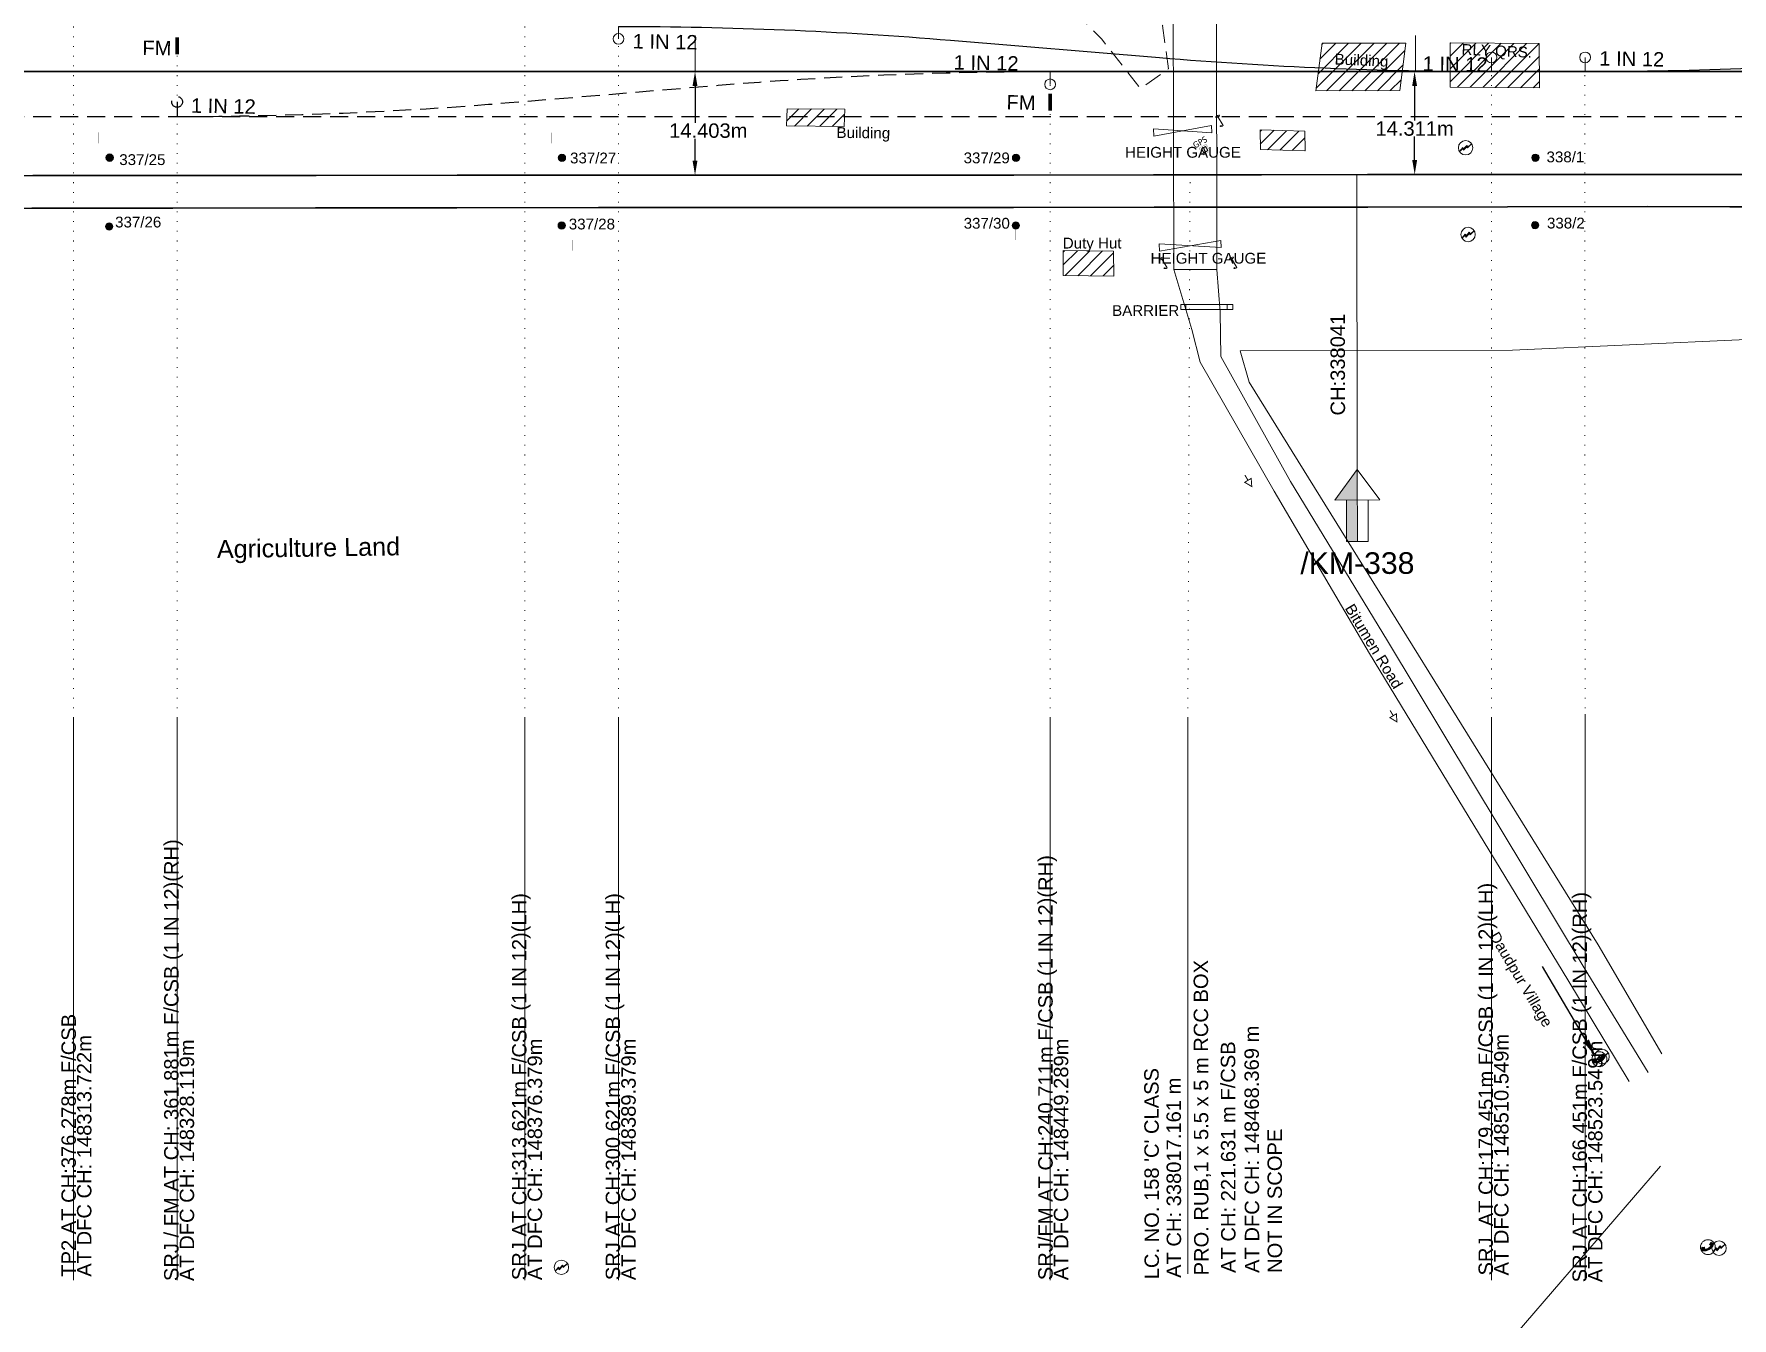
# Model space of a CAD drawing. Header units: metres. Extents: x 592467 to 614288, y 3398001 to 3402649.
# Drawn here: x 594360 to 594595.7, y 3398546.3 to 3398724.5 of the extents above; entities that cross this region are included whole.
import ezdxf
from ezdxf.enums import TextEntityAlignment as Align

# ---------------------------------------------------------------- set-up
doc = ezdxf.new("R2010")
doc.units = ezdxf.units.M
doc.header["$MEASUREMENT"] = 0
doc.linetypes.add('DASHED', pattern=[0.75, 0.5, -0.25])
doc.linetypes.add('DOT', pattern=[0.25, 0, -0.25])
doc.layers.get('0').update_dxf_attribs({"lineweight": 0})
doc.layers.get('Defpoints').update_dxf_attribs({"lineweight": 0})
for name, color, linetype, lineweight in [('Bounary Dim', 10, 'Continuous', 13), ('Compound Wall', 7, 'Continuous', 13), ('Electric Pole', 7, 'Continuous', 13), ('Existing Chainage', 7, 'Continuous', 0), ('Existing IR Track', 143, 'Continuous', 0), ('Gate', 7, 'Continuous', 13), ('Govt buliding', 7, 'Continuous', 13), ('GPS', 7, 'Continuous', 13), ('KM STONE', 7, 'Continuous', 0), ('Lamp_Post', 7, 'Continuous', 0), ('LC DETAILS IN PLAN', 7, 'Continuous', 0), ("NEW CHAWAPAIL STN. SRJ's", 10, 'Continuous', 0), ("NEW KHANNA CROSSING STN. SRJ's", 10, 'Continuous', 0), ('OHE MAST', 7, 'Continuous', 0), ('OHE MAST TEXT', 7, 'Continuous', 0), ('Piers_Abutment', 7, 'Continuous', 0), ('Proposed Chainage', 10, 'Continuous', 0), ('Side Details', 7, 'Continuous', 13), ('Sign Board', 7, 'Continuous', 13), ('Subroad Edge', 34, 'Continuous', 0), ('Telephone_Pole', 7, 'Continuous', 13), ('Text', 7, 'Continuous', 13)]:
    doc.layers.add(name, color=color, linetype=linetype, lineweight=lineweight)
doc.layers.add('NEW KHANNA LOOP LINES', color=1, linetype='Continuous')
doc.styles.add('ARIAL', font='arial.ttf')
doc.styles.get("Standard").update_dxf_attribs({"font": 'arial.ttf'})
doc.styles.add('street name', font='tahoma.ttf', dxfattribs={"height": 2})
doc.styles.add('Style-Arial', font='arial.ttf')
doc.styles.add('Text', font='arial.ttf', dxfattribs={"height": 2})
doc.dimstyles.get("Standard").update_dxf_attribs({"dimtxt": 8, "dimasz": 0.18, "dimexe": 0.18, "dimexo": 0.0625, "dimgap": 0.09, "dimtad": 0, "dimtih": 1, "dimtoh": 1, "dimdec": 3, "dimzin": 0, "dimdsep": 46, "dimtxsty": 'Standard', "dimcen": 0.09, "dimadec": 0, "dimazin": 0, "dimtfac": 1, "dimtdec": 3, "dimtofl": 0, "dimtmove": 0, "dimatfit": 3, "dimfxl": 1, "dimtolj": 1, "dimtzin": 0, "dimarcsym": 0})
pattern_1 = [(45, (595655.8154, 3398719.3392), (-0.8838835, 0.8838835), [])]

# ---------------------------------------------------------------- blocks, each defined once
blk = doc.blocks.new('*D180')
at = {"layer": 'Bounary Dim', "color": 0, "lineweight": -2, "transparency": 16777216}
for p, q in [((594451.73, 3398719.34), (594451.62, 3398719.34)), ((594451.8, 3398717.34), (594451.8, 3398712.22)), ((594451.8, 3398706.94), (594451.8, 3398710)), ((594451.73, 3398704.94), (594451.62, 3398704.94))]:
    blk.add_line(p, q, dxfattribs=at)
at = {"layer": 'Bounary Dim', "color": 0, "lineweight": 13, "transparency": 16777216}
for points in [[(594452.13, 3398717.34), (594451.46, 3398717.34), (594451.8, 3398719.34)], [(594452.13, 3398706.94), (594451.46, 3398706.94), (594451.8, 3398704.94)]]:
    blk.add_solid(points, dxfattribs=at)
at = {"layer": 'Defpoints', "color": 0, "lineweight": 13, "transparency": 16777216}
for p in [(594451.8, 3398719.34), (594451.8, 3398704.94), (594451.8, 3398704.94)]:
    blk.add_point(p, dxfattribs=at)
at = {"layer": 'Bounary Dim', "color": 0, "transparency": 16777216, "insert": (594453.64, 3398711.11), "char_height": 2, "attachment_point": 5}
blk.add_mtext('\\A1;14.403m', dxfattribs=at)
blk = doc.blocks.new('*D181')
at = {"layer": 'Bounary Dim', "color": 0, "lineweight": -2, "transparency": 16777216}
for p, q in [((594551.74, 3398719.34), (594551.85, 3398719.34)), ((594551.68, 3398717.34), (594551.68, 3398712.51)), ((594551.68, 3398707.03), (594551.68, 3398710.29)), ((594551.75, 3398705.03), (594551.87, 3398705.03))]:
    blk.add_line(p, q, dxfattribs=at)
at = {"layer": 'Bounary Dim', "color": 0, "lineweight": 13, "transparency": 16777216}
for points in [[(594552.01, 3398717.34), (594551.34, 3398717.34), (594551.67, 3398719.34)], [(594552.02, 3398707.03), (594551.35, 3398707.03), (594551.69, 3398705.03)]]:
    blk.add_solid(points, dxfattribs=at)
at = {"layer": 'Defpoints', "color": 0, "lineweight": 13, "transparency": 16777216}
for p in [(594551.67, 3398719.34), (594551.69, 3398705.03), (594551.69, 3398705.03)]:
    blk.add_point(p, dxfattribs=at)
at = {"layer": 'Bounary Dim', "color": 0, "transparency": 16777216, "insert": (594551.68, 3398711.4), "char_height": 2, "attachment_point": 5}
blk.add_mtext('\\A1;14.311m', dxfattribs=at)
blk = doc.blocks.new('GPS')
at = {"const_width": 0.0279, "flags": 128}
blk.add_lwpolyline([(0.56, -0.56), (-0.56, -0.56), (-0.56, 0.56), (0.56, 0.56), (0.56, -0.56)], close=True, dxfattribs=at)
blk.add_3dface([(0.33, -0.33), (-0.33, -0.33), (-0.33, 0.33), (0.33, 0.33)])
at = {"style": 'street name'}
blk.add_text('GPS', height=0.868, rotation=179.0563, dxfattribs=at).set_placement((1.06, -0.8, -111.29))
blk = doc.blocks.new('EP')
at = {"extrusion": (0, 0, -1)}
blk.add_hatch(color=8, dxfattribs=at).paths.add_polyline_path([(-0.31, -0.24), (-0.94, -0.01), (-0.41, -0.1), (-0.43, 0.15), (0.21, -0.05), (0.21, 0.16), (0.93, -0.01), (0.31, 0.07), (0.31, -0.19), (-0.31, 0)])
at = {"color": 8}
for p, q in [((-0.93, -0.01), (-0.21, 0.16)), ((-0.31, 0.07), (-0.93, -0.01)), ((-0.31, -0.19), (-0.31, 0.07)), ((0.31, 0), (-0.31, -0.19)), ((-0.21, 0.16), (-0.21, -0.05)), ((-0.21, -0.05), (0.43, 0.15)), ((0.31, -0.24), (0.31, 0)), ((0.43, 0.15), (0.41, -0.1)), ((0.94, -0.01), (0.31, -0.24)), ((0.41, -0.1), (0.94, -0.01))]:
    blk.add_line(p, q, dxfattribs=at)
blk.add_circle((0, 0), 1, dxfattribs=at)
blk = doc.blocks.new('LP')
at = {"flags": 128}
for points in [[(0, 0), (0, 1.5)], [(0.25, 1.35), (0.44, 1.35)]]:
    blk.add_lwpolyline(points, dxfattribs=at)
for centre, radius, start, end in [((0.07, 0.99), 0.519, 57.6425, 97.3165), ((0.34, 1.33), 0.094, 11.7012, 168.0476)]:
    blk.add_arc(centre, radius, start, end)
at = {"extrusion": (0, 0, -1)}
blk.add_ellipse((0, 0.01), major_axis=(0.308, 0), ratio=0.400495, dxfattribs=at)
blk.add_ellipse((0.35, 1.36), major_axis=(0.0017, 0.0438), ratio=0.461056, start_param=1.74022, end_param=4.575836)
blk = doc.blocks.new('TSB')
at = {"const_width": 0.132, "flags": 128}
blk.add_lwpolyline([(-0.51, 0.84), (0.54, 0.84), (0, 1.85), (-0.51, 0.84)], close=True, dxfattribs=at)
at = {"const_width": 0.142, "flags": 128}
blk.add_lwpolyline([(0, 0.84), (0, 0)], dxfattribs=at)
blk = doc.blocks.new('TP')
at = {"layer": 'Telephone_Pole'}
blk.add_hatch(color=8, dxfattribs=at).paths.add_polyline_path([(0.49, 0.08, -0.516403), (0.5, 0.04, 0.157799), (0.42, -0.19, 0.257253), (0.43, -0.21), (0.7, -0.4, 0.297943), (0.73, -0.4, 0.213635), (0.94, -0.09, 0.292624), (0.86, 0.1, 0.314672), (-0.86, 0.1, 0.297888), (-0.94, -0.1, 0.205841), (-0.73, -0.4, 0.297943), (-0.7, -0.4), (-0.43, -0.21, 0.257253), (-0.42, -0.19, 0.155164), (-0.5, 0.04, -0.510878), (-0.49, 0.08, -0.167449)])
at = {"layer": 'Telephone_Pole', "color": 8}
for p, q in [((-0.7, -0.4), (-0.43, -0.21)), ((0.7, -0.4), (0.43, -0.21))]:
    blk.add_line(p, q, dxfattribs=at)
blk.add_circle((0, 0), 1.03, dxfattribs=at)
for centre, radius, start, end in [((0.01, -1.13), 1.5, 55.3659, 125.2353), ((-0.48, 0.05), 0.0243, 109.2181, 217.464), ((-0.82, -0.21), 0.402, 2.1844, 37.464), ((0.01, -1.34), 1.5, 71.1943, 109.2181), ((0.82, -0.21), 0.402, 141.9464, 177.8156), ((0.48, 0.06), 0.0243, 321.9464, 71.1943), ((0.75, -0.06), 0.194, 350.1231, 55.3659), ((-0.44, -0.19), 0.0258, 304.4776, 2.1844), ((0.44, -0.19), 0.0258, 177.8156, 235.5224), ((0.72, -0.38), 0.0258, 235.5224, 301.8866), ((0.49, -0.01), 0.462, 301.8866, 350.1231)]:
    blk.add_arc(centre, radius, start, end, dxfattribs=at)
for p in [(-0.44, -0.22), (0.44, -0.22)]:
    blk.add_point(p, dxfattribs=at)
blk = doc.blocks.new('OHE MAST')
at = {"layer": 'OHE MAST'}
h = blk.add_hatch(color=256, dxfattribs=at)
edge = h.paths.add_edge_path()
edge.add_arc((0, 0), 0.514, 0, 360)
at = {"layer": 'OHE MAST', "lineweight": 13, "const_width": 0.01, "flags": 128}
for points in [[(1.5, 3.5), (1.5, 2), (-1.5, 2), (-1.5, 3.5)], [(0, 2), (0, 0)]]:
    blk.add_lwpolyline(points, dxfattribs=at)
at = {"layer": 'OHE MAST'}
blk.add_circle((0, 0), 0.514, dxfattribs=at)
blk = doc.blocks.new('KM POST PLAN')
at = {"extrusion": (0, 0, -1)}
h = blk.add_hatch(color=256, dxfattribs=at)
h.paths.add_polyline_path([(0, -20), (0, -8.47), (3, -8.47), (3, -20)])
h.paths.add_polyline_path([(0, -8.47), (0, 0), (6.25, -8.47), (3, -8.47)], flags=16)
at = {"flags": 128}
for points in [[(0, 0), (-6.25, -8.47), (6.25, -8.47)], [(0, 0), (0, -20)], [(0, 0), (6.25, -8.47)], [(3, -8.47), (3, -20), (-3, -20), (-3, -8.47)]]:
    blk.add_lwpolyline(points, dxfattribs=at)
at = {"style": 'Style-Arial'}
blk.add_attdef('KM-POST', text='', height=6, dxfattribs=at).set_placement((0, -26, -263.95), align=Align.MIDDLE_CENTER)

msp = doc.modelspace()

# ---------------------------------------------------------------- hatches: boundary and pattern name
at = {"layer": 'Govt buliding', "linetype": 'ByBlock', "ltscale": 5}
h = msp.add_hatch(dxfattribs=at)
h.set_pattern_fill('ANSI31', color=3, scale=10, angle=-149.020766)
h.set_pattern_definition(pattern_1)
h.paths.add_polyline_path([(594549.6039, 3398716.6733), (594537.9677, 3398716.6483), (594538.822, 3398723.2537), (594550.4582, 3398723.2787)])
h = msp.add_hatch(dxfattribs=at)
h.set_pattern_fill('ANSI31', color=3, scale=10, angle=-149.020766)
h.set_pattern_definition(pattern_1)
h.paths.add_polyline_path([(594569.0029, 3398717.061), (594556.6097, 3398717.1633), (594556.5915, 3398723.3005), (594568.9812, 3398723.1983)])
h = msp.add_hatch(dxfattribs=at)
h.set_pattern_fill('ANSI31', color=3, scale=10, angle=-149.020766)
h.set_pattern_definition(pattern_1)
h.paths.add_polyline_path([(594472.577, 3398714.0898), (594472.4826, 3398711.6922), (594464.4833, 3398711.7659), (594464.5777, 3398714.1635)])
h = msp.add_hatch(dxfattribs=at)
h.set_pattern_fill('ANSI31', color=3, scale=10, angle=-149.020766)
h.set_pattern_definition(pattern_1)
h.paths.add_polyline_path([(594536.4679, 3398708.2974), (594530.2632, 3398708.4862), (594530.2511, 3398711.2272), (594536.4563, 3398711.0384)])
h = msp.add_hatch(dxfattribs=at)
h.set_pattern_fill('ANSI31', color=3, scale=10, angle=-149.020766)
h.set_pattern_definition(pattern_1)
h.paths.add_polyline_path([(594502.9028, 3398694.4745), (594509.89, 3398694.4096), (594509.9079, 3398690.9359), (594502.9154, 3398691.0008)])

# ---------------------------------------------------------------- linework, layer by layer
at = {"color": 5, "lineweight": 13}
msp.add_line((594558.339, 3398535.5906), (594585.8268, 3398567.3922), dxfattribs=at)
msp.add_lwpolyline([(594524.1739, 3398729.4848), (594524.2414, 3398691.8623), (594518.2414, 3398691.8516), (594518.174, 3398729.4741)], dxfattribs=at)
at = {"layer": 'Bounary Dim', "lineweight": 30, "flags": 128}
msp.add_lwpolyline([(593380.4599, 3398719.3392), (596257.2655, 3398719.3392)], dxfattribs=at)
at = {"layer": 'Compound Wall', "lineweight": 13, "flags": 128}
msp.add_lwpolyline([(594782.1158, 3398630.3181), (594747.3196, 3398689.7589), (594694.845, 3398688.4753), (594695.1578, 3398686.5877), (594565.2468, 3398680.6705), (594527.4856, 3398680.569), (594528.7152, 3398676.21), (594577.1397, 3398598.1397), (594585.9703, 3398582.9904)], dxfattribs=at)
at = {"layer": 'Existing Chainage', "linetype": 'Continuous', "lineweight": 13, "flags": 128}
for points in [[(594543.6653, 3398690.0197), (594543.6381, 3398705.0196)], [(594543.7137, 3398664.0967), (594543.6381, 3398705.0196)]]:
    msp.add_lwpolyline(points, dxfattribs=at)
at = {"layer": 'Existing IR Track', "color": 0, "lineweight": 30, "flags": 128}
for points in [[(594205.6431, 3398704.7733), (594225.9569, 3398704.7872), (594246.1736, 3398704.8007), (594264.7844, 3398704.7833), (594302.4157, 3398704.817), (594322.9184, 3398704.8321), (594340.5003, 3398704.8669), (594359.8892, 3398704.9053), (594379.369, 3398704.9044), (594399.2282, 3398704.9037), (594418.7817, 3398704.9194), (594438.5436, 3398704.9353), (594457.5046, 3398704.9362), (594476.4594, 3398704.9372), (594496.0652, 3398704.9533), (594515.4463, 3398704.9691), (594530.4067, 3398704.996), (594545.1563, 3398705.0224), (594564.6324, 3398705.0382), (594583.9429, 3398705.0539), (594595.4666, 3398705.0415), (594606.807, 3398705.0293)], [(594205.6928, 3398700.2662), (594225.9005, 3398700.2689), (594246.1377, 3398700.2713), (594264.7269, 3398700.2399), (594283.4404, 3398700.2459), (594302.3592, 3398700.2812), (594340.4443, 3398700.3349), (594359.7444, 3398700.3536), (594379.3118, 3398700.376), (594399.1091, 3398700.3986), (594418.7255, 3398700.4181), (594438.4227, 3398700.4376), (594457.4484, 3398700.4444), (594476.461, 3398700.4511), (594496.0094, 3398700.4742), (594515.5422, 3398700.4972), (594530.349, 3398700.5035), (594545.1769, 3398700.5097), (594564.5772, 3398700.5444), (594584.0337, 3398700.5792), (594595.4102, 3398700.5674), (594606.8648, 3398700.5557)]]:
    msp.add_lwpolyline(points, dxfattribs=at)
at = {"layer": 'Gate', "color": 3}
for p, q in [((594515.4824, 3398710.3577), (594515.4257, 3398711.3558)), ((594523.5399, 3398710.8156), (594515.4257, 3398711.3558)), ((594515.4824, 3398710.3577), (594523.4832, 3398711.8137)), ((594523.4832, 3398711.8137), (594523.5399, 3398710.8156)), ((594516.2831, 3398694.3994), (594516.2264, 3398695.3975)), ((594524.8297, 3398694.885), (594516.2264, 3398695.3975)), ((594516.2831, 3398694.3994), (594524.773, 3398695.8831)), ((594524.773, 3398695.8831), (594524.8297, 3398694.885))]:
    msp.add_line(p, q, dxfattribs=at)
at = {"layer": 'Govt buliding', "color": 3, "linetype": 'ByBlock', "lineweight": 18, "ltscale": 5}
for points in [[(594549.6039, 3398716.6733), (594537.9677, 3398716.6483), (594538.822, 3398723.2537), (594550.4582, 3398723.2787)], [(594569.0029, 3398717.061), (594556.6097, 3398717.1633), (594556.5915, 3398723.3005), (594568.9812, 3398723.1983)]]:
    msp.add_lwpolyline(points, close=True, dxfattribs=at)
at = {"layer": 'Govt buliding', "color": 3, "linetype": 'ByBlock', "lineweight": 18, "ltscale": 5, "flags": 128}
msp.add_lwpolyline([(594472.577, 3398714.0898), (594472.4826, 3398711.6922), (594464.4833, 3398711.7659), (594464.5777, 3398714.1635)], close=True, dxfattribs=at)
at = {"layer": 'Govt buliding', "color": 3, "linetype": 'ByBlock', "lineweight": 18, "ltscale": 5}
msp.add_3dface([(594536.4679, 3398708.2974), (594530.2632, 3398708.4862), (594530.2511, 3398711.2272), (594536.4563, 3398711.0384)], dxfattribs=at)
at = {"layer": 'Govt buliding', "color": 3}
msp.add_3dface([(594502.9028, 3398694.4745), (594509.89, 3398694.4096), (594509.9079, 3398690.9359), (594502.9154, 3398691.0008)], dxfattribs=at)
at = {"layer": 'LC DETAILS IN PLAN', "lineweight": 13, "flags": 128}
msp.add_lwpolyline([(594520.1985, 3398552.4703), (594520.1985, 3398629.6041)], dxfattribs=at)
at = {"layer": "NEW CHAWAPAIL STN. SRJ's", "linetype": 'DOT', "lineweight": 18, "ltscale": 5, "elevation": 36.8095, "flags": 128}
msp.add_lwpolyline([(594365.5176, 3398629.6041), (594365.5176, 3398728.9031)], dxfattribs=at)
at = {"layer": "NEW CHAWAPAIL STN. SRJ's", "color": 1, "linetype": 'DOT', "lineweight": 18, "ltscale": 5, "flags": 128}
for points in [[(594428.1749, 3398629.6041), (594428.1749, 3398725.5892)], [(594441.1749, 3398629.6041), (594441.1749, 3398723.8585)], [(594562.3449, 3398629.6041), (594562.3428, 3398719.3392)]]:
    msp.add_lwpolyline(points, dxfattribs=at)
at = {"layer": "NEW CHAWAPAIL STN. SRJ's", "linetype": 'DOT', "lineweight": 18, "ltscale": 5, "flags": 128}
for points in [[(594379.9149, 3398629.6041), (594379.9149, 3398721.7179)], [(594501.081, 3398629.6041), (594501.0849, 3398719.3392)], [(594575.3449, 3398629.6041), (594575.2899, 3398719.3392)]]:
    msp.add_lwpolyline(points, dxfattribs=at)
at = {"layer": "NEW CHAWAPAIL STN. SRJ's", "color": 0, "linetype": 'DOT', "lineweight": 18, "ltscale": 5, "flags": 128}
msp.add_lwpolyline([(594520.1985, 3398629.6041), (594520.5101, 3398704.9782)], dxfattribs=at)
at = {"layer": "NEW KHANNA CROSSING STN. SRJ's", "color": 10, "linetype": 'Continuous', "lineweight": 18, "flags": 128}
for points in [[(594441.1749, 3398723.8585), (594441.1749, 3398725.5892)], [(594562.3449, 3398721.2838), (594562.3449, 3398719.3392)], [(594575.3459, 3398721.2838), (594575.3459, 3398719.3392)], [(594501.0849, 3398717.5468), (594501.0849, 3398719.3392)], [(594379.9149, 3398551.5805), (594379.9149, 3398629.6041)], [(594501.0849, 3398551.5805), (594501.081, 3398629.6041)]]:
    msp.add_lwpolyline(points, dxfattribs=at)
at = {"layer": "NEW KHANNA CROSSING STN. SRJ's", "color": 10, "linetype": 'Continuous', "lineweight": 18, "const_width": 0.5, "flags": 128}
for points in [[(594379.9149, 3398721.7179), (594379.9149, 3398724.0942)], [(594501.0849, 3398713.8863), (594501.0849, 3398716.2627)]]:
    msp.add_lwpolyline(points, dxfattribs=at)
at = {"layer": "NEW KHANNA CROSSING STN. SRJ's", "color": 10, "linetype": 'Continuous', "lineweight": 18, "elevation": 36.8095, "flags": 128}
msp.add_lwpolyline([(594365.5176, 3398551.5749), (594365.5176, 3398629.6041)], dxfattribs=at)
at = {"layer": "NEW KHANNA CROSSING STN. SRJ's", "color": 1, "linetype": 'Continuous', "lineweight": 18, "flags": 128}
for points in [[(594428.1749, 3398551.5805), (594428.1749, 3398629.6041)], [(594441.1749, 3398551.5805), (594441.1749, 3398629.6041)], [(594562.3449, 3398551.5805), (594562.3449, 3398629.6041)]]:
    msp.add_lwpolyline(points, dxfattribs=at)
at = {"layer": "NEW KHANNA CROSSING STN. SRJ's", "color": 10, "linetype": 'Continuous', "lineweight": 18}
msp.add_lwpolyline([(594575.3449, 3398551.5805), (594575.3449, 3398630.1278)], dxfattribs=at)
at = {"layer": "NEW KHANNA CROSSING STN. SRJ's", "color": 10, "linetype": 'Continuous', "lineweight": 20}
for centre in [(594441.1786, 3398723.8585), (594562.3426, 3398721.2838), (594575.3459, 3398721.2838), (594501.0849, 3398717.5468)]:
    msp.add_circle(centre, 0.75, dxfattribs=at)
at = {"layer": 'NEW KHANNA LOOP LINES', "linetype": 'Continuous', "lineweight": 25, "flags": 128}
for points in [[(594441.1749, 3398725.5892, -0.02078811), (594487.2647, 3398723.672), (594516.2529, 3398721.2563, 0.02078909), (594562.3449, 3398719.3392)], [(594575.3449, 3398719.3392, 0.02078913), (594621.437, 3398721.2563), (594650.4252, 3398723.672, -0.02078807), (594696.5149, 3398725.5892, -0.02078807)]]:
    msp.add_lwpolyline(points, format="xyb", dxfattribs=at)
at = {"layer": 'NEW KHANNA LOOP LINES', "linetype": 'DASHED', "lineweight": 25, "ltscale": 5, "flags": 128}
msp.add_lwpolyline([(594379.9149, 3398713.0892, 0.02078913), (594426.007, 3398715.0063), (594454.9952, 3398717.422, -0.02078807), (594501.0849, 3398719.3392, -0.02078807)], format="xyb", dxfattribs=at)
for points in [[(593489.9149, 3398713.0892), (594635.6794, 3398713.0892)], [(594379.9148, 3398715.1129), (594379.9149, 3398713.0892)]]:
    msp.add_lwpolyline(points, dxfattribs=at)
at = {"layer": 'NEW KHANNA LOOP LINES', "linetype": 'DASHED', "lineweight": 25, "ltscale": 5}
msp.add_circle((594379.9148, 3398715.1129), 0.75, dxfattribs=at)
at = {"layer": 'Piers_Abutment', "color": 3, "flags": 128}
for points in [[(594524.7396, 3398686.3103), (594526.4363, 3398686.3103), (594526.4363, 3398686.6032), (594526.4363, 3398686.9836), (594519.9304, 3398686.9836), (594519.222, 3398686.9789), (594519.222, 3398686.3103), (594519.83, 3398686.3118), (594524.7396, 3398686.3103)], [(594519.9304, 3398686.9836), (594519.9302, 3398686.3118)], [(594525.664, 3398686.9836), (594525.6638, 3398686.3118)]]:
    msp.add_lwpolyline(points, dxfattribs=at)
at = {"layer": 'Proposed Chainage', "linetype": 'Continuous', "lineweight": 0, "flags": 128}
for points in [[(594451.7959, 3398724.3392), (594451.7959, 3398719.3392)], [(594551.7959, 3398724.3392), (594551.7959, 3398719.3392)]]:
    msp.add_lwpolyline(points, dxfattribs=at)
at = {"layer": 'Subroad Edge', "lineweight": 13}
msp.add_line((594524.6736, 3398685.9432), (594524.2414, 3398691.8623), dxfattribs=at)
at = {"layer": 'Subroad Edge', "color": 3, "linetype": 'DASHED', "lineweight": 13, "ltscale": 5, "flags": 128}
msp.add_lwpolyline([(594516.7515, 3398725.7584), (594516.6829, 3398725.7282), (594517.5043, 3398719.681), (594513.6295, 3398716.9721), (594508.2647, 3398723.8136), (594497.0692, 3398735.1603), (594488.9608, 3398744.6583), (594483.2661, 3398753.9839)], dxfattribs=at)
at = {"layer": 'Subroad Edge', "lineweight": 13, "flags": 128}
for points in [[(594518.2414, 3398691.8516), (594520.7661, 3398683.5225), (594521.9321, 3398678.9967), (594532.1978, 3398661.063), (594545.4355, 3398638.5498), (594572.9224, 3398593.2668), (594581.4602, 3398579.1307)], [(594524.6736, 3398685.9432), (594524.7745, 3398679.768), (594534.4444, 3398662.4104), (594547.8964, 3398640.2973), (594575.2217, 3398594.9419), (594584.1121, 3398580.3797)]]:
    msp.add_lwpolyline(points, dxfattribs=at)

# ---------------------------------------------------------------- block references
at = {"layer": 'Electric Pole', "xscale": 0.9997078270984131, "yscale": 0.9997078270984131, "zscale": 0.9997078270984131, "rotation": 210.979233574599}
for p in [(594558.7503, 3398708.7445), (594559.1022, 3398696.7043), (594577.6934, 3398582.6098), (594593.9353, 3398556.0231), (594433.2556, 3398553.3576)]:
    msp.add_blockref('EP', p, dxfattribs=at)
at = {"layer": 'GPS', "rotation": 210.979233574599}
msp.add_blockref('GPS', (594522.5444, 3398708.4835), dxfattribs=at)
at = {"layer": 'KM STONE'}
ref = msp.add_blockref('KM POST PLAN', (594543.7137, 3398664.0967), dxfattribs=dict(at, xscale=0.4999999999999991, yscale=0.4999999999999991, zscale=0.4999999999999991, rotation=0.1027084580375169))
ref.add_attrib('KM-POST', '/KM-338', dxfattribs={"layer": '0', "height": 3, "rotation": 0.102708, "style": 'Style-Arial'}).set_placement((594543.737, 3398651.0967), align=Align.MIDDLE_CENTER)
at = {"layer": 'Lamp_Post', "xscale": 0.9997078270984131, "yscale": 0.9997078270984131, "zscale": 0.9997078270984131, "rotation": 210.979233574599}
for p in [(594524.3333, 3398713.109), (594516.557, 3398693.3744), (594526.2494, 3398693.3991)]:
    msp.add_blockref('LP', p, dxfattribs=at)
at = {"layer": 'OHE MAST'}
for p, rotation in [((594370.5477, 3398707.3687), 6.422904453660895e-05), ((594433.3286, 3398707.3444), 6.422904453660895e-05), ((594496.3592, 3398707.3523), 6.422904453660895e-05), ((594568.4449, 3398707.3582), 6.422904453660895e-05), ((594370.4889, 3398697.8126), 180.0000642290445), ((594433.295, 3398697.9607), 180.0000642290445), ((594496.3302, 3398697.9527), 180.0000642290445), ((594568.3982, 3398697.9965), 180.0000642290445)]:
    msp.add_blockref('OHE MAST', p, dxfattribs=dict(at, rotation=rotation))
at = {"layer": 'Sign Board', "xscale": 0.9997078270984131, "yscale": 0.9997078270984131, "zscale": 0.9997078270984131, "rotation": 210.979233574599}
for p in [(594528.1231, 3398663.3142), (594548.274, 3398630.6479)]:
    msp.add_blockref('TSB', p, dxfattribs=at)
at = {"layer": 'Telephone_Pole', "xscale": 0.9997078270984131, "yscale": 0.9997078270984131, "zscale": 0.9997078270984131, "rotation": 210.979233574599}
for p in [(594577.327, 3398582.2531), (594592.3836, 3398556.1606)]:
    msp.add_blockref('TP', p, dxfattribs=at)

# ---------------------------------------------------------------- texts
at = {"layer": 'Existing Chainage', "lineweight": 0, "insert": (594541.0093, 3398685.7135), "char_height": 2, "attachment_point": 6, "rotation": 90.103806, "line_spacing_factor": 0.6, "style": 'Style-Arial'}
msp.add_mtext('CH:338041', dxfattribs=at)
at = {"layer": 'LC DETAILS IN PLAN', "color": 5, "lineweight": 13, "style": 'ARIAL'}
for s, p in [('PRO. RUB,1 x 5.5 x 5 m RCC BOX', (594523.0759, 3398552.2405)), ('AT DFC CH: 148468.369 m', (594530.1143, 3398552.5882)), ('AT CH: 221.631 m F/CSB', (594526.8271, 3398552.5882)), ('NOT IN SCOPE ', (594533.2841, 3398552.5882))]:
    msp.add_text(s, height=2, rotation=90.101434, dxfattribs=at).set_placement(p)
at = {"layer": 'LC DETAILS IN PLAN', "color": 3, "lineweight": 13, "style": 'ARIAL'}
msp.add_text("LC. NO. 158 'C' CLASS", height=2, rotation=90.101434, dxfattribs=at).set_placement((594516.1981, 3398551.7011))
at = {"layer": 'LC DETAILS IN PLAN', "lineweight": 13, "style": 'ARIAL'}
msp.add_text('AT CH: 338017.161 m', height=2, rotation=90.101434, dxfattribs=at).set_placement((594519.2736, 3398551.8928))
at = {"layer": "NEW KHANNA CROSSING STN. SRJ's", "linetype": 'Continuous', "lineweight": 13, "char_height": 2, "attachment_point": 4, "rotation": 358.979234, "line_spacing_factor": 0.60036, "style": 'Style-Arial'}
for s, insert in [('FM', (594375.094, 3398722.6362)), ('1 IN 12', (594443.1498, 3398723.5378)), ('1 IN 12', (594487.7063, 3398720.6036)), ('1 IN 12', (594552.7944, 3398720.4393)), ('1 IN 12', (594577.3198, 3398721.1643))]:
    msp.add_mtext(s, dxfattribs=dict(at, insert=insert))
at = {"layer": "NEW KHANNA CROSSING STN. SRJ's", "linetype": 'Continuous', "lineweight": 13, "char_height": 2, "attachment_point": 4, "rotation": 89.999995, "line_spacing_factor": 0.648, "style": 'Style-Arial'}
for s, insert, width in [('SRJ / FM AT CH: 361.881m F/CSB (1 IN 12)(RH)\\PAT DFC CH: 148328.119m ', (594380.208, 3398551.4531), 65.385642), ('SRJ/FM AT CH:240.711m F/CSB (1 IN 12)(RH)\\PAT DFC CH: 148449.289m ', (594501.5339, 3398551.5805), 66.064363), ('SRJ AT CH:313.621m F/CSB (1 IN 12)(LH)\\PAT DFC CH: 148376.379m ', (594428.4986, 3398551.5805), 67.776563), ('SRJ AT CH:300.621m F/CSB (1 IN 12)(LH)\\PAT DFC CH: 148389.379m ', (594441.4986, 3398551.5805), 67.776563), ('SRJ  AT CH:179.451m F/CSB (1 IN 12)(LH)\\PAT DFC CH: 148510.549m ', (594562.6447, 3398552.2292), 67.909286), ('SRJ AT CH:166.451m F/CSB (1 IN 12)(RH)\\PAT DFC CH: 148523.549m ', (594575.6854, 3398551.2763), 67.776563), ('TP2 AT CH:376.278m F/CSB \\PAT DFC CH: 148313.722m ', (594365.9521, 3398552.0569, 36.8095), 55.268286)]:
    msp.add_mtext(s, dxfattribs=dict(at, insert=insert, width=width))
at = {"layer": 'NEW KHANNA LOOP LINES', "linetype": 'DASHED', "lineweight": 25, "ltscale": 5, "char_height": 2, "attachment_point": 4, "rotation": 358.979234, "line_spacing_factor": 0.60036, "style": 'Style-Arial'}
for s, insert in [('1 IN 12', (594381.827, 3398714.6093)), ('FM', (594495.0388, 3398715.0635, -18.4048))]:
    msp.add_mtext(s, dxfattribs=dict(at, insert=insert))
at = {"layer": 'OHE MAST TEXT', "style": 'ARIAL'}
for s, p in [('338/1', (594569.987, 3398706.7258)), ('337/25', (594371.8841, 3398706.3492)), ('337/27', (594434.4514, 3398706.577)), ('337/29', (594489.0804, 3398706.592)), ('337/26', (594371.3087, 3398697.681)), ('337/28', (594434.2775, 3398697.4092)), ('337/30', (594489.0874, 3398697.5168)), ('338/2', (594570.0501, 3398697.5416))]:
    msp.add_text(s, height=1.5, rotation=359.979234, dxfattribs=at).set_placement(p)
at = {"layer": 'Side Details', "style": 'ARIAL'}
msp.add_text('Agriculture Land', height=2.5, rotation=0.893737, dxfattribs=at).set_placement((594385.451, 3398651.7908))
at = {"layer": 'Subroad Edge', "style": 'Text'}
for s, rotation, p in [('Bitumen Road', 301.190351, (594541.9467, 3398644.8514)), ('Daudpur Village', 300.696762, (594562.0218, 3398599.3443))]:
    msp.add_text(s, height=1.5, rotation=rotation, dxfattribs=at).set_placement(p)
at = {"layer": 'Text', "color": 3, "style": 'ARIAL'}
for s, rotation, p in [('RLY QRS.', 357.543799, (594558.1666, 3398721.6572)), ('Building', 357.543799, (594540.552, 3398720.3096)), (' Building', 359.489242, (594470.8462, 3398710.1164)), ('HEIGHT GAUGE', 0.029071, (594511.4898, 3398707.3607)), ('Duty Hut', 0.029071, (594502.8454, 3398694.762)), ('HEIGHT GAUGE', 0.029071, (594515.0255, 3398692.6562)), ('BARRIER ', 0.029071, (594509.6924, 3398685.3977))]:
    msp.add_text(s, height=1.5, rotation=rotation, dxfattribs=at).set_placement(p)

# ---------------------------------------------------------------- dimensions: what is measured, and where the dimension line sits
at = {"layer": 'Bounary Dim'}
for base, p1, p2, angle, picture, middle in [((594451.7966, 3398704.9365), (594451.7959, 3398719.3392), (594451.7966, 3398704.9365), 270.002911, '*D180', (594453.6351, 3398711.1112)), ((594551.68625, 3398705.02771), (594551.67461, 3398719.33915), (594551.68625, 3398705.02771), 270.046615, '*D181', (594551.68107, 3398711.40084))]:
    dim = msp.add_linear_dim(base=base, p1=p1, p2=p2, angle=angle, dimstyle='Standard', override={"dimtxt": 2, "dimasz": 2, "dimdsep": 0, "dimpost": 'm', "dimtmove": 2}, dxfattribs=at)
    dim.commit()
    dim.dimension.update_dxf_attribs({"geometry": picture, "text_midpoint": middle, "dimtype": 161, "text_rotation": 180})

# ---------------------------------------------------------------- leaders
at = {"layer": 'Subroad Edge'}
msp.add_leader([(594576.7884, 3398582.636), (594569.4084, 3398595.1318)], dimstyle='Standard', override={"dimasz": 2.5, "dimdsep": 0}, dxfattribs=at)

doc.saveas('drawing.dxf')
